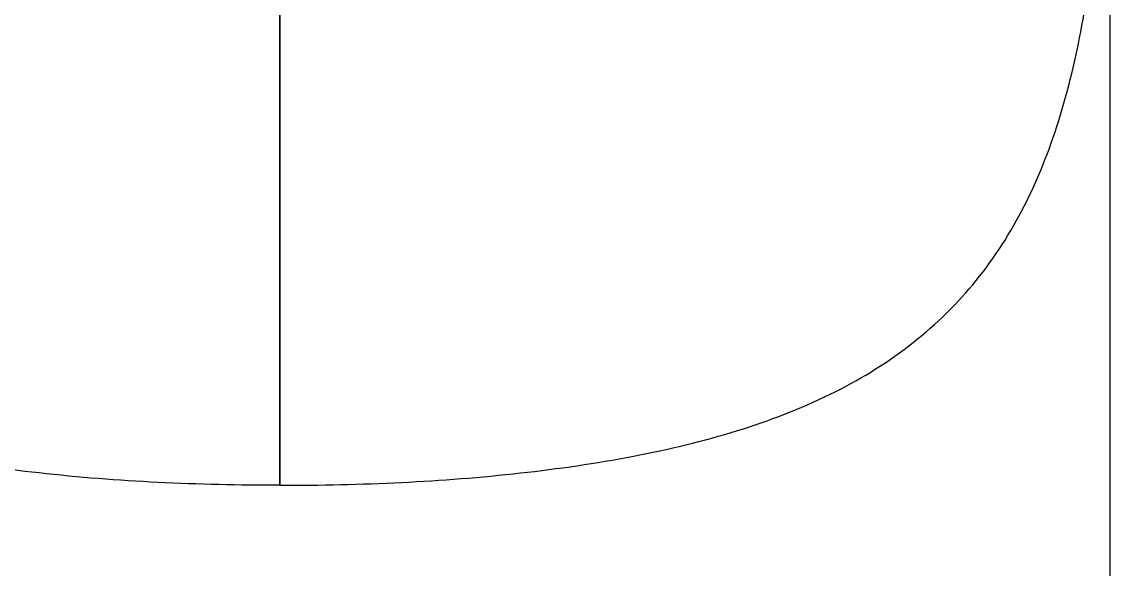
# Model space of a CAD drawing. Extents: x 857 to 1647, y 4681 to 5260.
# Drawn here: x 1078.76 to 1106.29, y 5017.13 to 5030.98 of the extents above; entities that cross this region are included whole.
import ezdxf

# ---------------------------------------------------------------- set-up
doc = ezdxf.new("R2010")
doc.units = 0
doc.header["$LTSCALE"] = 30
doc.header["$MEASUREMENT"] = 0
doc.layers.add('80T168354_DXF_CONTINUOUS_LINE', color=7, linetype='CONTINUOUS')

msp = doc.modelspace()

# ---------------------------------------------------------------- linework, layer by layer
at = {"layer": '80T168354_DXF_CONTINUOUS_LINE', "color": 7, "linetype": 'Continuous'}
msp.add_line((1106.282, 4926.252), (1106.282, 5050.752), dxfattribs=at)
at = {"layer": '80T168354_DXF_CONTINUOUS_LINE', "color": 9, "linetype": 'Continuous'}
msp.add_line((1085.282, 5019.252), (1085.282, 5031.403), dxfattribs=at)
at = {"layer": '80T168354_DXF_CONTINUOUS_LINE', "color": 4, "linetype": 'Continuous'}
msp.add_line((1085.282, 5031.35), (1085.282, 5019.252), dxfattribs=at)
at = {"layer": '80T168354_DXF_CONTINUOUS_LINE', "color": 9, "linetype": 'Continuous'}
for points in [[(1085.282, 5019.252), (1084.255, 5019.252), (1082.221, 5019.295), (1079.233, 5019.526), (1076.388, 5019.937), (1073.75, 5020.563), (1071.384, 5021.463), (1069.347, 5022.692), (1067.691, 5024.272), (1066.439, 5026.179), (1065.557, 5028.36), (1064.972, 5030.768), (1064.613, 5033.367), (1064.414, 5036.124), (1064.32, 5039.007), (1064.276, 5043.015), (1064.282, 5046.058), (1064.282, 5048.104)], [(1085.282, 5019.252), (1086.309, 5019.252), (1088.342, 5019.295), (1091.33, 5019.526), (1094.176, 5019.937), (1096.813, 5020.563), (1099.18, 5021.463), (1101.216, 5022.692), (1102.872, 5024.272), (1104.124, 5026.179), (1105.007, 5028.36), (1105.591, 5030.768), (1105.951, 5033.367), (1106.15, 5036.124), (1106.243, 5039.007), (1106.287, 5043.015), (1106.282, 5046.058), (1106.282, 5048.104)]]:
    msp.add_open_spline(points, degree=3, knots=[0, 0, 0, 0, 0.071288, 0.141061, 0.207876, 0.270624, 0.328794, 0.382901, 0.434596, 0.486254, 0.540012, 0.597084, 0.657787, 0.721884, 0.788829, 0.857961, 1, 1, 1, 1], dxfattribs=at)

doc.saveas('drawing.dxf')
